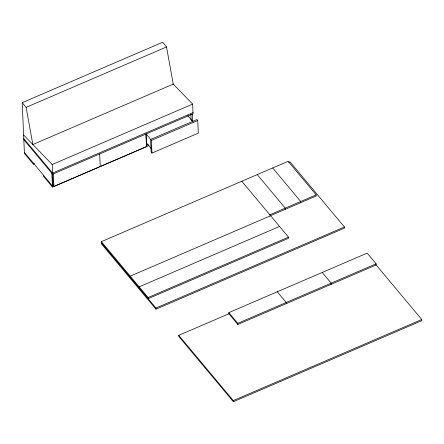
<?xml version="1.0" encoding="UTF-8"?>
<svg xmlns="http://www.w3.org/2000/svg" width="444" height="444" viewBox="0 0 444 444"><rect width="100%" height="100%" fill="white"/><g stroke="black" fill="none" stroke-linecap="round" stroke-linejoin="round"><path stroke-width="0.67" d="M22.2 102.675L162.609 42.274L166.522 46.953L173.26 84.121L32.85 144.528L26.113 107.359L22.2 102.675L24.42 153.485L33.361 164.186L34.632 163.636M26.113 107.359L166.522 46.953M146.026 134.021L146.576 146.681L53.896 186.547L53.091 185.586L52.226 164.508L192.635 104.101L193.062 113.786L52.647 174.192L23.815 139.688M193.012 112.648L52.597 173.049L23.765 138.55M150.583 139.477L196.925 119.541L197.73 120.502L198.285 133.161L151.942 153.097L151.138 152.137L150.583 139.477L151.387 140.437L151.942 153.097M151.387 140.437L197.73 120.502M53.669 185.337L52.398 185.886L24.37 152.348M148.335 144.616L146.426 145.432L145.976 134.094M43.457 175.186L43.506 176.329L52.448 187.024L149.018 145.482M288.606 162.265L289.877 161.716L344.416 226.978L344.466 228.116L156.016 309.185L101.476 243.928L101.376 241.647L288.128 161.311L316.156 194.849L316.206 195.987L269.869 215.923M269.819 214.785L316.156 194.849M270.624 215.745L130.209 276.151L130.258 277.289M279.559 226.446L139.15 286.846L139.2 287.99M288.5 237.14L288.55 238.284L148.141 298.684L148.091 297.547L288.5 237.14L241.786 181.246M156.016 309.185L155.966 308.047L344.416 226.978M228.838 312.626L367.166 253.119L376.101 263.819L376.151 264.957L237.829 324.464L228.888 313.764L228.838 312.626L237.779 323.326L237.829 324.464M375.635 264.341L421.75 319.519L421.8 320.657L233.35 401.726L178.81 336.469L178.76 335.331L229.06 313.692M237.779 323.326L376.101 263.819M233.35 401.726L233.3 400.588L421.75 319.519M173.082 83.938L192.635 104.101M23.61 134.998L52.226 164.508M272.683 167.954L300.71 201.493L300.76 202.631M257.237 174.597L285.264 208.136L285.314 209.279M322.211 272.455L331.152 283.155L331.202 284.293M187.762 115.579L193.073 121.934M146.342 134.116L150.766 139.41M277.261 291.791L286.202 302.492L286.252 303.629M146.298 142.702L151.165 148.524M101.376 241.647L148.091 297.547M101.426 242.785L155.966 308.047M178.76 335.331L233.3 400.588M192.313 114.158L192.635 121.484M190.892 114.086L191.186 120.751M99.684 153.957L100.239 166.617M53.347 173.893L53.896 186.547M51.843 173.227L52.448 187.024M33.311 163.042L33.361 164.186"/></g></svg>
